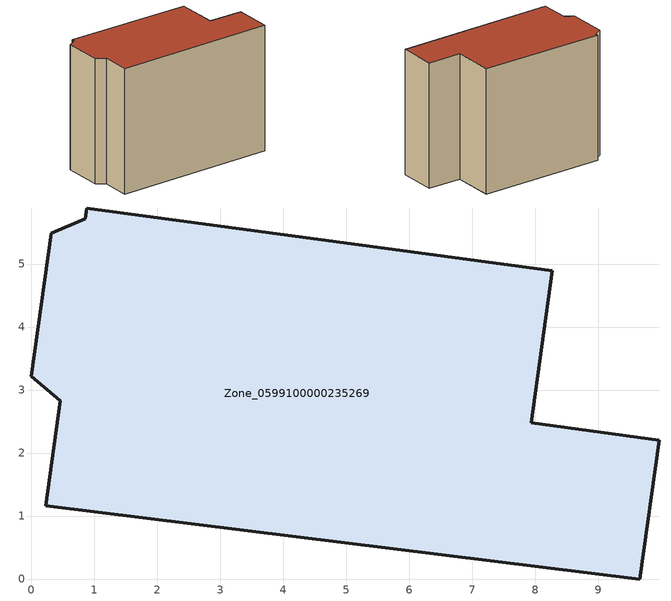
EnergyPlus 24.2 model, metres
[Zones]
Zone_0599100000235269
 floor ground (C_G): 7.94,2.48 9.97,2.2 9.66,0 0.23,1.16 0.46,2.83 0,3.22 0.32,5.49 0.86,5.72 0.88,5.89 8.27,4.89 z2.53
 wall outside (C_F): 0.86,5.72 0.32,5.49 0,3.22 0.46,2.83 0.23,1.16 9.66,0 9.97,2.2 7.94,2.48 8.27,4.89 0.88,5.89 0.86,5.72 z2.53:9.96
 roof outside (C_R): 8.27,4.89 0.88,5.89 0.86,5.72 0.32,5.49 0,3.22 0.46,2.83 0.23,1.16 9.66,0 9.97,2.2 7.94,2.48 z9.96
[BUILDING]
Pand.0599100000235269: North Axis=0; Terrain=City; Loads Convergence Tolerance Value=0.04; Temperature Convergence Tolerance Value=0.4; Solar Distribution=FullExterior; Maximum Number of Warmup Days=25; Minimum Number of Warmup Days=1
[Site:Location]
Rotterdam.The.Hague.AP_ZH_NLD Design_Conditions: Latitude=51.96; Longitude=4.45; Time Zone=1; Elevation=-4.5
[SITE:GROUNDTEMPERATURE:BUILDINGSURFACE]
18, 18, 18, 18, 18, 18, 18, 18, 18, 18, 18, 18
[MATERIAL] Thermal Absorptance=0.9; Solar Absorptance=0.7; Visible Absorptance=0.7
Name | Roughness | Thickness | Conductivity | Density | Specific Heat
G.TI.1946 | MediumSmooth | 0.15 | 1 | 540 | 1210
F.TI.1946 | Rough | 0.3 | 0.857143 | 1920 | 840
R.TI.1946 | MediumRough | 0.2 | 0.1 | 1500 | 1000
[CONSTRUCTION]
C_G: G.TI.1946
C_F: F.TI.1946
C_R: R.TI.1946
[ZONE]
Zone_0599100000235269: Type=1; Multiplier=1; Ceiling Height=Autocalculate; Volume=Autocalculate; Floor Area=autocalculate; Part of Total Floor Area=Yes
[ZONEINFILTRATION:DESIGNFLOWRATE]
Infil_Zone_0599100000235269: Zone or ZoneList or Space or SpaceList=Zone_0599100000235269; Schedule=AlwaysOn; Design Flow Rate Calculation Method=Flow/Area; Flow Rate per Floor Area=0.003; Constant Term Coefficient=1; Temperature Term Coefficient=0; Velocity Term Coefficient=0; Velocity Squared Term Coefficient=0
[HVACTEMPLATE:ZONE:IDEALLOADSAIRSYSTEM]
Zone_0599100000235269: Maximum Heating Supply Air Temperature=50; Minimum Cooling Supply Air Temperature=13; Maximum Heating Supply Air Humidity Ratio=0.0156; Minimum Cooling Supply Air Humidity Ratio=0.0077; Heating Limit=NoLimit; Cooling Limit=NoLimit; Dehumidification Control Type=ConstantSensibleHeatRatio; Cooling Sensible Heat Ratio=0.7; Dehumidification Setpoint=60; Humidification Control Type=None; Humidification Setpoint=30; Outdoor Air Method=None; Outdoor Air Flow Rate per Person=0.00944; Outdoor Air Flow Rate per Zone Floor Area=0; Outdoor Air Flow Rate per Zone=0; Demand Controlled Ventilation Type=None; Outdoor Air Economizer Type=NoEconomizer; Heat Recovery Type=None; Sensible Heat Recovery Effectiveness=0.7; Latent Heat Recovery Effectiveness=0.65
[ZONECONTROL:THERMOSTAT]
ThermostatControl_Zone_0599100000235269: Zone or ZoneList=Zone_0599100000235269; Control Type Schedule=DualSetpointControlType; Control 1=Thermostat_Zone_0599100000235269; Temperature Difference Between Cutout And Setpoint=0
[THERMOSTATSETPOINT:DUALSETPOINT]
Thermostat_Zone_0599100000235269: Heating Setpoint Temperature Schedule=HeatingSetpoint_Zone_0599100000235269; Cooling Setpoint Temperature Schedule=CoolingSetpoint_Zone_0599100000235269
[SCHEDULE:COMPACT]
HeatingSetpoint_Zone_0599100000235269: Through: 12/31, For: AllDays, Until: 24:00, 21
CoolingSetpoint_Zone_0599100000235269: Through: 12/31, For: AllDays, Until: 24:00, 24
DualSetpointControlType: Through: 12/31, For: AllDays, Until: 24:00, 4
AlwaysOn: Through: 12/31, For: AllDays, Until: 24:00, 1
